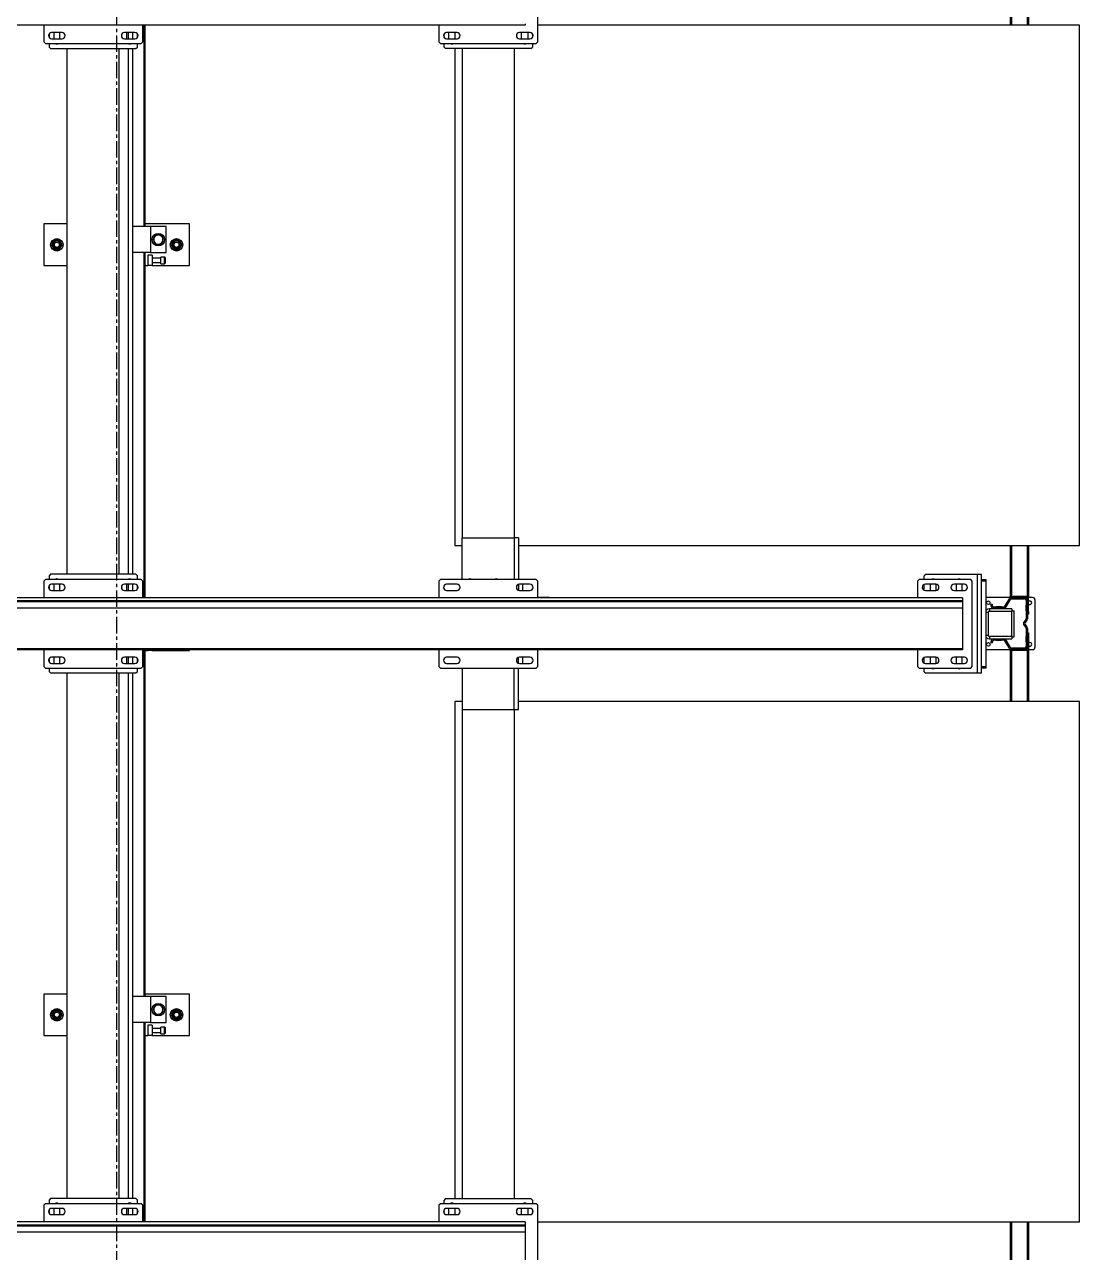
# Model space of a CAD drawing. Header units: millimetres. Extents: x 6622 to 532820, y 3370 to 359312.
# Drawn here: x 462973 to 465000, y 280881 to 283241 of the extents above; entities that cross this region are included whole.
import ezdxf

# ---------------------------------------------------------------- set-up
doc = ezdxf.new("R2010")
doc.units = ezdxf.units.MM
doc.linetypes.add('CENTER', pattern=[50.8, 31.75, -6.35, 6.35, -6.35])

# ---------------------------------------------------------------- blocks, each defined once
blk = doc.blocks.new('A$C6F3A12F4')
at = {"color": 2, "linetype": 'Continuous', "lineweight": 25}
for p, q in [((31385.2, 3700), (31385.2, 2659)), ((32385.2, 3700), (31385.2, 3700)), ((32385.2, 2622.1), (32385.2, 3700)), ((32685.2, 3700), (32685.2, 2622.1)), ((33685.2, 3700), (32685.2, 3700)), ((33685.2, 2659), (33685.2, 3700)), ((32580.2, 3615), (32490.2, 3615)), ((31285.2, 3602), (31385.2, 3602)), ((31285.2, 3599.5), (31385.2, 3599.5)), ((32385.2, 3602), (32483.2, 3602)), ((32385.2, 3599.5), (32483.2, 3599.5)), ((32483.2, 3599.5), (32483.2, 3602)), ((32483.2, 3599), (32483.2, 3599.5)), ((32485.2, 3599), (32483.2, 3599)), ((32483.2, 3599), (32483.2, 3572)), ((32485.2, 3610), (32485.2, 3601.8)), ((32485.2, 3599), (32485.2, 3594.5)), ((32487.7, 3594.5), (32485.2, 3594.5)), ((32485.2, 3570.1), (32485.2, 3594.5)), ((32486.2, 3602), (32486.2, 3600)), ((32512.2, 3602), (32486.2, 3602)), ((32490.7, 3600), (32486.2, 3600)), ((32487.7, 3570.1), (32487.7, 3594.5)), ((32490.7, 3600), (32490.7, 3597.5)), ((32490.7, 3600), (32499.8, 3600)), ((32490.7, 3597.5), (32499.8, 3597.5)), ((32499.8, 3600), (32499.8, 3597.5)), ((32510.6, 3600), (32499.8, 3600)), ((32510.6, 3597.5), (32499.8, 3597.5)), ((32510.6, 3597.5), (32510.6, 3600)), ((32510.6, 3600), (32525.8, 3600)), ((32510.6, 3597.5), (32525.8, 3597.5)), ((32512.2, 3600), (32512.2, 3602)), ((32512.2, 3602), (32517.2, 3602)), ((32517.2, 3602), (32517.2, 3600)), ((32525.8, 3597.5), (32525.8, 3600)), ((32529.2, 3598.8), (32527.6, 3596.8)), ((32527.6, 3596.8), (32531.8, 3593.5)), ((32529.2, 3598.8), (32533.3, 3595.5)), ((32531.8, 3593.5), (32533.3, 3595.5)), ((32537.1, 3595.5), (32541.2, 3598.8)), ((32537.1, 3595.5), (32538.6, 3593.5)), ((32538.6, 3593.5), (32542.8, 3596.8)), ((32542.8, 3596.8), (32541.2, 3598.8)), ((32544.6, 3600), (32544.6, 3597.5)), ((32544.6, 3600), (32559.8, 3600)), ((32544.6, 3597.5), (32559.8, 3597.5)), ((32553.2, 3600), (32553.2, 3602)), ((32553.2, 3602), (32558.2, 3602)), ((32558.2, 3602), (32558.2, 3600)), ((32558.2, 3602), (32584.2, 3602)), ((32559.8, 3600), (32559.8, 3597.5)), ((32570.6, 3600), (32559.8, 3600)), ((32570.6, 3597.5), (32559.8, 3597.5)), ((32570.6, 3597.5), (32570.6, 3600)), ((32570.6, 3600), (32579.7, 3600)), ((32570.6, 3597.5), (32579.7, 3597.5)), ((32579.7, 3600), (32584.2, 3600)), ((32579.7, 3597.5), (32579.7, 3600)), ((32585.2, 3594.5), (32582.7, 3594.5)), ((32582.7, 3594.5), (32582.7, 3570.1)), ((32584.2, 3600), (32584.2, 3602)), ((32585.2, 3601.8), (32585.2, 3610)), ((32587.2, 3599), (32585.2, 3599)), ((32585.2, 3599), (32585.2, 3594.5)), ((32585.2, 3594.5), (32585.2, 3570.1)), ((32587.2, 3599.5), (32587.2, 3602)), ((32587.2, 3602), (32685.2, 3602)), ((32587.2, 3599), (32587.2, 3599.5)), ((32587.2, 3599.5), (32685.2, 3599.5)), ((32587.2, 3599), (32587.2, 3572)), ((33685.2, 3602), (33785.2, 3602)), ((33685.2, 3599.5), (33785.2, 3599.5)), ((31285.2, 3569.5), (31385.2, 3569.5)), ((31285.2, 3567), (31385.2, 3567)), ((32385.2, 3569.5), (32483.2, 3569.5)), ((32385.2, 3567), (32483.2, 3567)), ((32483.2, 3572), (32485.2, 3572)), ((32483.2, 3567), (32483.2, 3572)), ((32485.2, 3567), (32483.2, 3567)), ((32485.2, 3570.1), (32485.2, 3567)), ((32485.2, 3570.1), (32487.7, 3570.1)), ((32485.2, 3567), (32485.2, 3520)), ((32489.1, 3567.5), (32487.8, 3565.4)), ((32501.8, 3556.9), (32487.8, 3565.4)), ((32503.1, 3559), (32489.1, 3567.5)), ((32506.7, 3569.9), (32511.7, 3569.9)), ((32506.7, 3569.9), (32506.7, 3526.9)), ((32510.7, 3569.9), (32510.7, 3574.9)), ((32560.7, 3574.9), (32510.7, 3574.9)), ((32560.7, 3569.9), (32510.7, 3569.9)), ((32511.7, 3569.9), (32511.7, 3526.9)), ((32559.7, 3526.9), (32559.7, 3569.9)), ((32559.7, 3569.9), (32564.7, 3569.9)), ((32560.7, 3569.9), (32560.7, 3574.9)), ((32564.7, 3526.9), (32564.7, 3569.9)), ((32581.3, 3567.5), (32567.3, 3559)), ((32582.6, 3565.4), (32568.6, 3556.9)), ((32582.6, 3565.4), (32581.3, 3567.5)), ((32582.7, 3570.1), (32585.2, 3570.1)), ((32585.2, 3572), (32587.2, 3572)), ((32585.2, 3567), (32585.2, 3570.1)), ((32587.2, 3567), (32585.2, 3567)), ((32585.2, 3520), (32585.2, 3567)), ((32587.2, 3572), (32587.2, 3567)), ((32587.2, 3569.5), (32685.2, 3569.5)), ((32587.2, 3567), (32685.2, 3567)), ((33685.2, 3569.5), (33785.2, 3569.5)), ((33685.2, 3567), (33785.2, 3567)), ((32501.8, 3556.9), (32503.1, 3559)), ((32503.2, 3550.3), (32503.2, 3554.3)), ((32505.7, 3554.3), (32503.2, 3554.3)), ((32505.7, 3550.3), (32503.2, 3550.3)), ((32503.2, 3550.3), (32503.2, 3539.5)), ((32505.7, 3550.3), (32505.7, 3554.3)), ((32505.7, 3550.3), (32505.7, 3539.5)), ((32567.2, 3554.3), (32564.7, 3554.3)), ((32567.2, 3550.3), (32564.7, 3550.3)), ((32567.2, 3554.3), (32567.2, 3550.3)), ((32567.2, 3539.5), (32567.2, 3550.3)), ((32567.3, 3559), (32568.6, 3556.9)), ((32450.7, 3511.9), (32450.7, 3519.9)), ((32450.7, 3519.9), (32453.7, 3519.9)), ((32453.7, 3519.9), (32453.7, 3511.9)), ((32453.7, 3519.9), (32617.7, 3519.9)), ((32498.2, 3530), (32498.2, 3532.5)), ((32498.2, 3532.5), (32500.2, 3532.5)), ((32498.2, 3530), (32500.2, 3530)), ((32500.2, 3530), (32500.2, 3532.5)), ((32503.2, 3539.5), (32505.7, 3539.5)), ((32503.2, 3535.5), (32503.2, 3539.5)), ((32503.2, 3535.5), (32505.7, 3535.5)), ((32505.7, 3535.5), (32505.7, 3539.5)), ((32506.7, 3526.9), (32511.7, 3526.9)), ((32513.7, 3524.9), (32513.7, 3519.9)), ((32513.7, 3524.9), (32557.7, 3524.9)), ((32557.7, 3519.9), (32557.7, 3524.9)), ((32559.7, 3526.9), (32564.7, 3526.9)), ((32564.7, 3539.5), (32567.2, 3539.5)), ((32564.7, 3535.5), (32567.2, 3535.5)), ((32567.2, 3539.5), (32567.2, 3535.5)), ((32570.2, 3532.5), (32570.2, 3530)), ((32570.2, 3532.5), (32572.2, 3532.5)), ((32570.2, 3530), (32572.2, 3530)), ((32572.2, 3532.5), (32572.2, 3530)), ((32617.7, 3511.9), (32617.7, 3519.9)), ((32617.7, 3519.9), (32620.7, 3519.9)), ((32620.7, 3519.9), (32620.7, 3511.9)), ((32630.7, 3511.9), (32440.7, 3511.9)), ((32440.7, 3511.9), (32440.7, 3503.9)), ((32630.7, 3503.9), (32440.7, 3503.9)), ((32440.7, 3503.9), (32440.7, 3404.9)), ((32453.7, 3494), (32450.7, 3491)), ((32617.7, 3494), (32453.7, 3494)), ((32620.7, 3491), (32617.7, 3494)), ((32630.7, 3511.9), (32630.7, 3503.9)), ((32630.7, 3503.9), (32630.7, 3404.9)), ((32450.7, 3491), (32450.7, 3392)), ((32459.7, 3479), (32459.7, 3459)), ((32471.7, 3474.9), (32459.7, 3474.9)), ((32471.7, 3459), (32471.7, 3479)), ((32485.7, 3475), (32485.7, 225)), ((32485.7, 3475), (32491.1, 3475)), ((32491.1, 225), (32491.1, 3475)), ((32491.1, 3475), (32493.7, 3475)), ((32493.7, 3475), (32493.7, 225)), ((32493.7, 3475), (32505.7, 3475)), ((32505.7, 3475), (32505.7, 225)), ((32505.7, 3475), (32583.1, 3475)), ((32583.1, 225), (32583.1, 3475)), ((32583.1, 3475), (32585.7, 3475)), ((32585.7, 3475), (32585.7, 225)), ((32599.7, 3479), (32599.7, 3459)), ((32611.7, 3474.9), (32599.7, 3474.9)), ((32611.7, 3459), (32611.7, 3479)), ((32620.7, 3392), (32620.7, 3491)), ((32459.7, 3462.9), (32471.7, 3462.9)), ((32599.7, 3462.9), (32611.7, 3462.9)), ((32459.7, 3424), (32459.7, 3404)), ((32471.6, 3424.9), (32459.8, 3424.9)), ((32471.7, 3404), (32471.7, 3424)), ((32599.7, 3424), (32599.7, 3404)), ((32611.6, 3424.9), (32599.8, 3424.9)), ((32611.7, 3404), (32611.7, 3424)), ((32440.7, 3404.9), (32443.7, 3401.9)), ((32450.7, 3401.9), (32443.7, 3401.9)), ((32459.7, 3412.9), (32471.7, 3412.9)), ((32471.3, 3401.9), (32460.1, 3401.9)), ((32599.7, 3412.9), (32611.7, 3412.9)), ((32611.3, 3401.9), (32600.1, 3401.9)), ((32627.7, 3401.9), (32620.7, 3401.9)), ((32627.7, 3401.9), (32630.7, 3404.9)), ((32450.7, 3392), (32453.7, 3389)), ((32453.7, 3389), (32485.7, 3389)), ((32585.7, 3389), (32617.7, 3389)), ((32617.7, 3389), (32620.7, 3392)), ((32485.2, 2680), (32485.2, 2659)), ((31417.2, 2659), (31253.2, 2659)), ((31399.2, 2644), (31399.2, 2624)), ((31402, 2649.1), (31408.4, 2649.1)), ((31411.2, 2624), (31411.2, 2644)), ((31420.2, 2656), (31417.2, 2659)), ((31420.2, 2472), (31420.2, 2656)), ((31420.2, 2649.1), (31427.2, 2649.1)), ((31430.2, 2646.1), (31427.2, 2649.1)), ((31430.2, 2646.1), (31430.2, 2482.1)), ((32453.7, 2659), (32450.7, 2656)), ((32450.7, 2656), (32450.7, 2472)), ((32485.7, 2659), (32453.7, 2659)), ((32459.7, 2644), (32459.7, 2624)), ((32471.7, 2624), (32471.7, 2644)), ((32617.7, 2659), (32585.7, 2659)), ((32599.7, 2644), (32599.7, 2624)), ((32611.7, 2624), (32611.7, 2644)), ((32620.7, 2656), (32617.7, 2659)), ((32620.7, 2472), (32620.7, 2656)), ((33643.2, 2649.1), (33640.2, 2646.1)), ((33640.2, 2482.1), (33640.2, 2646.1)), ((33643.2, 2649.1), (33650.2, 2649.1)), ((33653.2, 2659), (33650.2, 2656)), ((33650.2, 2656), (33650.2, 2472)), ((33817.2, 2659), (33653.2, 2659)), ((33659.2, 2644), (33659.2, 2624)), ((33662, 2649.1), (33668.4, 2649.1)), ((33671.2, 2624), (33671.2, 2644)), ((31382.6, 2635), (31385.2, 2635)), ((31385.2, 2635), (31385.2, 1065)), ((31399.2, 2640.1), (31411.2, 2640.1)), ((31411.2, 2628.1), (31399.2, 2628.1)), ((32370.2, 2622.1), (32370.2, 2614.1)), ((32370.2, 2622.1), (32450.7, 2622.1)), ((32459.7, 2630.1), (32471.7, 2630.1)), ((32460, 2622.1), (32471.4, 2622.1)), ((32599.7, 2630.1), (32611.7, 2630.1)), ((32611.4, 2622.1), (32600, 2622.1)), ((32700.2, 2622.1), (32620.7, 2622.1)), ((32700.2, 2614.1), (32700.2, 2622.1)), ((33659.2, 2640.1), (33671.2, 2640.1)), ((33671.2, 2628.1), (33659.2, 2628.1)), ((33685.2, 2635), (33690.6, 2635)), ((33685.2, 2635), (33685.2, 1065)), ((33690.6, 1065), (33690.6, 2635)), ((33690.6, 2635), (33693.2, 2635)), ((33693.2, 2635), (33693.2, 1065)), ((33693.2, 2635), (33705.2, 2635)), ((33705.2, 2635), (33705.2, 1065)), ((33705.2, 2635), (33782.6, 2635)), ((31430.2, 2614.1), (32370.2, 2614.1)), ((32370.2, 2514.1), (32370.2, 2614.1)), ((32370.2, 2614.1), (32450.7, 2614.1)), ((32700.2, 2614.1), (32620.7, 2614.1)), ((32700.2, 2514.1), (32700.2, 2614.1)), ((32700.2, 2614.1), (33640.2, 2614.1)), ((31399.2, 2504), (31399.2, 2484)), ((31411.2, 2484), (31411.2, 2504)), ((31430.2, 2514.1), (32370.2, 2514.1)), ((32450.7, 2514.1), (32370.2, 2514.1)), ((32385.2, 2500), (32385.2, 2514.1)), ((32459.7, 2504), (32459.7, 2484)), ((32471.7, 2484), (32471.7, 2504)), ((32599.7, 2504), (32599.7, 2484)), ((32611.7, 2484), (32611.7, 2504)), ((32620.7, 2514.1), (32700.2, 2514.1)), ((32685.2, 2514.1), (32685.2, 2500)), ((32700.2, 2514.1), (33640.2, 2514.1)), ((33659.2, 2504), (33659.2, 2484)), ((33671.2, 2484), (33671.2, 2504)), ((31399.2, 2500.1), (31411.2, 2500.1)), ((31399.2, 2500), (31411.2, 2500)), ((31411.2, 2488.1), (31399.2, 2488.1)), ((31408.7, 2479.1), (31401.7, 2479.1)), ((31427.2, 2479.1), (31420.2, 2479.1)), ((31427.2, 2479.1), (31430.2, 2482.1)), ((31430.2, 2500), (32385.2, 2500)), ((32685.2, 2500), (33640.2, 2500)), ((33640.2, 2482.1), (33643.2, 2479.1)), ((33650.2, 2479.1), (33643.2, 2479.1)), ((33659.2, 2500.1), (33671.2, 2500.1)), ((33659.2, 2500), (33671.2, 2500)), ((33671.2, 2488.1), (33659.2, 2488.1)), ((33668.6, 2479.1), (33661.8, 2479.1)), ((31385.2, 2469), (31417.2, 2469)), ((31417.2, 2469), (31420.2, 2472)), ((32450.7, 2472), (32453.7, 2469)), ((32453.7, 2469), (32485.7, 2469)), ((32585.7, 2469), (32617.7, 2469)), ((32617.7, 2469), (32620.7, 2472)), ((33650.2, 2472), (33653.2, 2469)), ((33653.2, 2469), (33685.2, 2469)), ((31767.2, 1990), (31767.2, 1904)), ((31847.2, 1990), (31767.2, 1990)), ((31847.2, 1918), (31847.2, 1990)), ((32587.2, 1990), (32585.7, 1990)), ((32587.2, 1918), (32587.2, 1990)), ((33247.2, 1990), (33247.2, 1904)), ((33327.2, 1990), (33247.2, 1990)), ((33327.2, 1918), (33327.2, 1990)), ((31816.8, 1965), (31816.2, 1965)), ((31816.6, 1963.2), (31816.2, 1963.2)), ((31816.3, 1962.2), (31816.6, 1963.2)), ((33296.7, 1965), (33296.2, 1965)), ((33296.6, 1963.2), (33296.2, 1963.2)), ((33296.3, 1962.2), (33296.6, 1963.2)), ((31822.2, 1945), (31772.2, 1945)), ((31772.2, 1945), (31772.2, 1915)), ((31792.2, 1937.3), (31788, 1934.4)), ((31796.4, 1940.2), (31792.2, 1937.3)), ((31801, 1938), (31796.4, 1940.2)), ((31805.6, 1935.8), (31801, 1938)), ((31822.2, 1915), (31822.2, 1945)), ((31830.7, 1942), (31830.7, 1935)), ((31843.7, 1942), (31830.7, 1942)), ((31831.7, 1943), (31842.7, 1943)), ((31843.7, 1935), (31843.7, 1942)), ((33302.2, 1945), (33252.2, 1945)), ((33252.2, 1945), (33252.2, 1915)), ((33272.2, 1937.3), (33268, 1934.4)), ((33276.4, 1940.2), (33272.2, 1937.3)), ((33281, 1938), (33276.4, 1940.2)), ((33285.6, 1935.8), (33281, 1938)), ((33302.2, 1915), (33302.2, 1945)), ((33310.7, 1942), (33310.7, 1935)), ((33323.7, 1942), (33310.7, 1942)), ((33311.7, 1943), (33322.7, 1943)), ((33323.7, 1935), (33323.7, 1942)), ((31772.2, 1915), (31822.2, 1915)), ((31772.2, 1915), (31772.2, 1880.2)), ((31788.8, 1924.2), (31793.4, 1922)), ((31793.4, 1922), (31798, 1919.8)), ((31798, 1919.8), (31802.2, 1922.7)), ((31802.2, 1922.7), (31806.4, 1925.6)), ((31806.7, 1930), (31806.1, 1930)), ((31806.6, 1928.2), (31806.2, 1928.2)), ((31806.4, 1927.4), (31806.6, 1928.2)), ((31822.2, 1915), (31822.2, 1880.2)), ((31827.2, 1918), (31827.2, 1910)), ((31827.2, 1918), (31847.2, 1918)), ((31843.7, 1935), (31830.7, 1935)), ((31833.2, 1935), (31833.2, 1918)), ((31841.2, 1918), (31841.2, 1935)), ((31847.2, 1918), (31847.2, 1910)), ((32585.7, 1918), (32587.2, 1918)), ((32587.2, 1918), (32587.2, 1910)), ((33252.2, 1915), (33252.2, 1880.2)), ((33252.2, 1915), (33302.2, 1915)), ((33268.7, 1924.2), (33273.4, 1922)), ((33273.4, 1922), (33278, 1919.8)), ((33278, 1919.8), (33282.2, 1922.7)), ((33282.2, 1922.7), (33286.4, 1925.6)), ((33286.8, 1930), (33286.1, 1930)), ((33286.6, 1928.2), (33286.2, 1928.2)), ((33286.4, 1927.4), (33286.6, 1928.2)), ((33302.2, 1915), (33302.2, 1880.2)), ((33307.2, 1918), (33327.2, 1918)), ((33307.2, 1918), (33307.2, 1910)), ((33323.7, 1935), (33310.7, 1935)), ((33313.2, 1935), (33313.2, 1918)), ((33321.2, 1918), (33321.2, 1935)), ((33327.2, 1918), (33327.2, 1910)), ((31385.2, 1904), (31772.2, 1904)), ((31772.2, 1902.7), (31385.2, 1902.7)), ((31417.2, 1900), (31385.2, 1900)), ((31408.5, 1890), (31401.9, 1890)), ((31420.2, 1897), (31417.2, 1900)), ((31420.2, 1713), (31420.2, 1897)), ((31427.2, 1890), (31420.2, 1890)), ((31430.2, 1887), (31427.2, 1890)), ((31822.2, 1904), (32485.7, 1904)), ((32485.7, 1902.7), (31822.2, 1902.7)), ((31827.2, 1910), (31847.2, 1910)), ((31847.2, 1904), (31847.2, 1910)), ((32443.2, 1890), (32440.2, 1887)), ((32450.7, 1890), (32443.2, 1890)), ((32453.7, 1900), (32450.7, 1897)), ((32450.7, 1897), (32450.7, 1713)), ((32485.7, 1900), (32453.7, 1900)), ((32469, 1890), (32462.4, 1890)), ((32585.7, 1910), (32587.2, 1910)), ((32585.7, 1904), (33252.2, 1904)), ((33252.2, 1902.7), (32585.7, 1902.7)), ((32617.7, 1900), (32585.7, 1900)), ((32587.2, 1904), (32587.2, 1910)), ((32609, 1890), (32602.4, 1890)), ((32620.7, 1897), (32617.7, 1900)), ((32620.7, 1713), (32620.7, 1897)), ((32627.2, 1890), (32620.7, 1890)), ((32630.2, 1887), (32627.2, 1890)), ((33302.2, 1904), (33685.2, 1904)), ((33685.2, 1902.7), (33302.2, 1902.7)), ((33307.2, 1910), (33327.2, 1910)), ((33327.2, 1904), (33327.2, 1910)), ((33643.2, 1890), (33640.2, 1887)), ((33650.2, 1890), (33643.2, 1890)), ((33653.2, 1900), (33650.2, 1897)), ((33650.2, 1897), (33650.2, 1713)), ((33685.2, 1900), (33653.2, 1900)), ((33668.5, 1890), (33661.9, 1890)), ((31399.2, 1885), (31399.2, 1865)), ((31411.2, 1881), (31399.2, 1881)), ((31399.2, 1880.2), (31411.2, 1880.2)), ((31411.2, 1872.8), (31399.2, 1872.8)), ((31399.2, 1869), (31411.2, 1869)), ((31411.2, 1865), (31411.2, 1885)), ((31420.8, 1872.8), (31420.2, 1872.8)), ((31430.2, 1723), (31430.2, 1887)), ((31430.2, 1880.2), (32440.2, 1880.2)), ((32440.2, 1872.8), (31430.2, 1872.8)), ((32440.2, 1887), (32440.2, 1723)), ((32450.7, 1872.8), (32449.6, 1872.8)), ((32459.7, 1885), (32459.7, 1865)), ((32471.7, 1881), (32459.7, 1881)), ((32459.7, 1880.2), (32471.7, 1880.2)), ((32471.7, 1872.8), (32459.7, 1872.8)), ((32459.7, 1869), (32471.7, 1869)), ((32471.7, 1865), (32471.7, 1885)), ((32599.7, 1885), (32599.7, 1865)), ((32611.7, 1881), (32599.7, 1881)), ((32599.7, 1880.2), (32611.7, 1880.2)), ((32611.7, 1872.8), (32599.7, 1872.8)), ((32599.7, 1869), (32611.7, 1869)), ((32611.7, 1865), (32611.7, 1885)), ((32620.8, 1872.8), (32620.7, 1872.8)), ((32630.2, 1723), (32630.2, 1887)), ((32630.2, 1880.2), (33640.2, 1880.2)), ((33640.2, 1872.8), (32630.2, 1872.8)), ((33640.2, 1887), (33640.2, 1723)), ((33650.2, 1872.8), (33649.6, 1872.8)), ((33659.2, 1885), (33659.2, 1865)), ((33671.2, 1881), (33659.2, 1881)), ((33659.2, 1880.2), (33671.2, 1880.2)), ((33671.2, 1872.8), (33659.2, 1872.8)), ((33659.2, 1869), (33671.2, 1869)), ((33671.2, 1865), (33671.2, 1885)), ((32440.2, 1855), (31430.2, 1855)), ((33640.2, 1855), (32630.2, 1855)), ((32440.2, 1755), (31430.2, 1755)), ((31767.2, 1755), (31767.2, 1710)), ((31847.2, 1710), (31847.2, 1755)), ((33640.2, 1755), (32630.2, 1755)), ((33247.2, 1755), (33247.2, 1710)), ((33327.2, 1710), (33327.2, 1755)), ((31399.2, 1745), (31399.2, 1725)), ((31411.2, 1741), (31399.2, 1741)), ((31399.2, 1729), (31411.2, 1729)), ((31411.2, 1725), (31411.2, 1745)), ((31427.2, 1720), (31430.2, 1723)), ((31816.8, 1735), (31816.2, 1735)), ((31816.6, 1733.2), (31816.2, 1733.2)), ((31816.3, 1732.2), (31816.6, 1733.2)), ((32440.2, 1723), (32443.2, 1720)), ((32459.7, 1745), (32459.7, 1725)), ((32471.7, 1741), (32459.7, 1741)), ((32459.7, 1729), (32471.7, 1729)), ((32471.7, 1725), (32471.7, 1745)), ((32599.7, 1745), (32599.7, 1725)), ((32611.7, 1741), (32599.7, 1741)), ((32599.7, 1729), (32611.7, 1729)), ((32611.7, 1725), (32611.7, 1745)), ((32627.2, 1720), (32630.2, 1723)), ((33296.7, 1735), (33296.2, 1735)), ((33296.6, 1733.2), (33296.2, 1733.2)), ((33296.3, 1732.2), (33296.6, 1733.2)), ((33640.2, 1723), (33643.2, 1720)), ((33659.2, 1745), (33659.2, 1725)), ((33671.2, 1741), (33659.2, 1741)), ((33659.2, 1729), (33671.2, 1729)), ((33671.2, 1725), (33671.2, 1745)), ((31385.2, 1710), (31417.2, 1710)), ((31401.9, 1720), (31408.5, 1720)), ((31417.2, 1710), (31420.2, 1713)), ((31420.2, 1720), (31427.2, 1720)), ((31767.2, 1710), (31847.2, 1710)), ((32443.2, 1720), (32450.7, 1720)), ((32450.7, 1713), (32453.7, 1710)), ((32453.7, 1710), (32485.7, 1710)), ((32462.4, 1720), (32469, 1720)), ((32585.7, 1710), (32617.7, 1710)), ((32602.4, 1720), (32609, 1720)), ((32617.7, 1710), (32620.7, 1713)), ((32620.7, 1720), (32627.2, 1720)), ((33247.2, 1710), (33327.2, 1710)), ((33643.2, 1720), (33650.2, 1720)), ((33650.2, 1713), (33653.2, 1710)), ((33653.2, 1710), (33685.2, 1710)), ((33661.9, 1720), (33668.5, 1720))]:
    blk.add_line(p, q, dxfattribs=at)
at = {"color": 2, "linetype": 'Continuous', "lineweight": 25, "flags": 128}
for points in [[(31816.8, 1965), (31816.6, 1966.9), (31816.3, 1967.9)], [(33296.7, 1965), (33296.6, 1966.9), (33296.3, 1967.9)], [(31816.8, 1735), (31816.6, 1736.9), (31816.3, 1737.9)], [(33296.7, 1735), (33296.6, 1736.9), (33296.3, 1737.9)]]:
    blk.add_lwpolyline(points, dxfattribs=at)
at = {"color": 2, "linetype": 'Continuous', "lineweight": 25}
for centre, radius in [((32495.2, 3525), 3.5), ((32575.2, 3525), 3.5), ((31807.2, 1965), 12), ((31807.2, 1965), 8.62), ((31807.2, 1965), 6), ((31807.2, 1965), 5), ((33287.2, 1965), 12), ((33287.2, 1965), 8.62), ((33287.2, 1965), 6), ((33287.2, 1965), 5), ((31797.2, 1930), 12), ((33277.2, 1930), 12), ((31807.2, 1735), 12), ((33287.2, 1735), 12), ((31807.2, 1735), 8.62), ((31807.2, 1735), 6), ((31807.2, 1735), 5), ((33287.2, 1735), 8.62), ((33287.2, 1735), 6), ((33287.2, 1735), 5)]:
    blk.add_circle(centre, radius, dxfattribs=at)
for centre, radius, start, end in [((32490.2, 3610), 5, 90, 180), ((32580.2, 3610), 5, 0, 90), ((32486.2, 3599), 3, 90, 180), ((32486.2, 3599), 1, 90, 180), ((32490.7, 3594.5), 5.5, 90, 180), ((32490.7, 3594.5), 3, 90, 180), ((32495.2, 3605), 3.5, 301.0027, 180), ((32495.2, 3605), 3.5, 180, 238.9973), ((32525.8, 3594.5), 5.5, 51.3402, 90), ((32525.8, 3594.5), 3, 51.3402, 90), ((32535.2, 3597.8), 5.5, 231.3402, 308.6598), ((32535.2, 3597.8), 3, 231.3402, 308.6598), ((32544.6, 3594.5), 5.5, 90, 128.6598), ((32544.6, 3594.5), 3, 90, 128.6598), ((32575.2, 3605), 3.5, 301.0027, 180), ((32575.2, 3605), 3.5, 180, 238.9973), ((32579.7, 3594.5), 5.5, 0, 90), ((32579.7, 3594.5), 3, 0, 90), ((32584.2, 3599), 3, 0, 90), ((32584.2, 3599), 1, 0, 90), ((32490.7, 3570.1), 5.5, 180, 238.5704), ((32490.7, 3570.1), 3, 180, 238.5704), ((32579.7, 3570.1), 3, 301.4296, 0), ((32579.7, 3570.1), 5.5, 301.4296, 0), ((32500.2, 3554.3), 3, 0, 58.5704), ((32500.2, 3554.3), 5.5, 0, 58.5704), ((32570.2, 3554.3), 5.5, 121.4296, 180), ((32570.2, 3554.3), 3, 121.4296, 180), ((32500.2, 3535.5), 5.5, 270, 0), ((32500.2, 3535.5), 3, 270, 0), ((32513.7, 3526.9), 7, 180, 270), ((32513.7, 3526.9), 2, 180, 270), ((32557.7, 3526.9), 2, 270, 0), ((32557.7, 3526.9), 7, 270, 0), ((32570.2, 3535.5), 5.5, 180, 270), ((32570.2, 3535.5), 3, 180, 270), ((32455.7, 3468.9), 6, 146.4427, 213.5573), ((32465.7, 3479), 6, 0, 180), ((32605.7, 3479), 6, 0, 180), ((32615.7, 3468.9), 6, 326.4427, 33.5573), ((32465.7, 3459), 6, 180, 0), ((32605.7, 3459), 6, 180, 0), ((32455.7, 3418.9), 6, 146.4427, 213.5573), ((32465.7, 3424), 6, 0, 180), ((32605.7, 3424), 6, 0, 180), ((32615.7, 3418.9), 6, 326.4427, 33.5573), ((32465.7, 3404), 6, 180, 0), ((32605.7, 3404), 6, 180, 0), ((32490.2, 2680), 5, 154.1581, 180), ((31405.2, 2644), 6, 0, 180), ((32465.7, 2644), 6, 0, 180), ((32605.7, 2644), 6, 0, 180), ((33665.2, 2644), 6, 0, 180), ((31405.2, 2624), 6, 180, 0), ((31415.2, 2634.1), 6, 326.4427, 33.5573), ((32465.7, 2624), 6, 180, 0), ((32605.7, 2624), 6, 180, 0), ((33655.2, 2634.1), 6, 146.4427, 213.5573), ((33665.2, 2624), 6, 180, 0), ((32455.2, 2579.1), 6, 138.5904, 221.4096), ((32615.2, 2579.1), 6, 336.4435, 23.5565), ((32455.2, 2529.1), 6, 138.5904, 221.4096), ((32615.2, 2529.1), 6, 336.4435, 23.5565), ((31405.2, 2504), 6, 0, 180), ((32465.7, 2504), 6, 0, 180), ((32605.7, 2504), 6, 0, 180), ((33665.2, 2504), 6, 0, 180), ((31405.2, 2484), 6, 180, 0), ((31415.2, 2494.1), 6, 326.4427, 33.5573), ((32465.7, 2484), 6, 180, 0), ((32605.7, 2484), 6, 180, 0), ((33655.2, 2494.1), 6, 146.4427, 213.5573), ((33665.2, 2484), 6, 180, 0), ((31807.2, 1965), 9.55, 349.1982, 0), ((33287.2, 1965), 9.55, 349.1982, 0), ((31797.2, 1930), 8.87, 124.3653, 184.3653), ((31797.2, 1930), 9.55, 104.5207, 143.3519), ((31797.2, 1930), 8.87, 64.3653, 124.3653), ((31797.2, 1930), 9.55, 42.9611, 84.8708), ((31807.2, 1965), 9.55, 221.2996, 256.7088), ((31797.2, 1930), 8.87, 4.3653, 64.3653), ((31831.7, 1942), 1, 90, 180), ((31842.7, 1942), 1, 0, 90), ((33277.2, 1930), 8.87, 124.3653, 184.3653), ((33277.2, 1930), 9.55, 104.5207, 143.3519), ((33277.2, 1930), 8.87, 64.3653, 124.3653), ((33277.2, 1930), 9.55, 42.9611, 84.8708), ((33287.2, 1965), 9.55, 221.2996, 256.7088), ((33277.2, 1930), 8.86, 4.3653, 64.3653), ((33311.7, 1942), 1, 90, 180), ((33322.7, 1942), 1, 0, 90), ((31797.2, 1930), 9.55, 165.3637, 203.9741), ((31797.2, 1930), 8.86, 184.3653, 244.3653), ((31797.2, 1930), 9.55, 224.4516, 265.4367), ((31797.2, 1930), 8.86, 244.3653, 304.3653), ((31797.2, 1930), 9.55, 283.449, 324.061), ((31797.2, 1930), 8.87, 304.3653, 4.3653), ((31797.2, 1930), 9.55, 0, 24.9691), ((31797.2, 1930), 9.55, 349.1982, 0), ((33277.2, 1930), 9.55, 165.3637, 203.9741), ((33277.2, 1930), 8.87, 184.3653, 244.3653), ((33277.2, 1930), 9.55, 224.4516, 265.4367), ((33277.2, 1930), 8.86, 244.3653, 304.3653), ((33277.2, 1930), 9.55, 283.449, 324.061), ((33277.2, 1930), 8.86, 304.3653, 4.3653), ((33277.2, 1930), 9.55, 0, 24.9691), ((33277.2, 1930), 9.55, 349.1982, 0), ((31405.2, 1885), 6, 0, 180), ((32465.7, 1885), 6, 0, 180), ((32605.7, 1885), 6, 0, 180), ((33665.2, 1885), 6, 0, 180), ((31405.2, 1865), 6, 180, 0), ((31415.2, 1875), 6, 326.4427, 33.5573), ((32455.2, 1875), 6, 138.5904, 221.4096), ((32465.7, 1865), 6, 180, 0), ((32605.7, 1865), 6, 180, 0), ((32615.2, 1875), 6, 336.4435, 23.5565), ((33655.2, 1875), 6, 146.4427, 213.5573), ((33665.2, 1865), 6, 180, 0), ((31405.2, 1745), 6, 0, 180), ((32465.7, 1745), 6, 0, 180), ((32605.7, 1745), 6, 0, 180), ((33665.2, 1745), 6, 0, 180), ((31405.2, 1725), 6, 180, 0), ((31415.2, 1735), 6, 326.4427, 33.5573), ((31807.2, 1735), 9.55, 221.2996, 256.7088), ((31807.2, 1735), 9.55, 349.1982, 0), ((32455.2, 1735), 6, 138.5904, 221.4096), ((32465.7, 1725), 6, 180, 0), ((32605.7, 1725), 6, 180, 0), ((32615.2, 1735), 6, 336.4435, 23.5565), ((33287.2, 1735), 9.55, 221.2996, 256.7088), ((33287.2, 1735), 9.55, 349.1982, 0), ((33655.2, 1735), 6, 146.4427, 213.5573), ((33665.2, 1725), 6, 180, 0)]:
    blk.add_arc(centre, radius, start, end, dxfattribs=at)
for points, knots in [([(31807.2, 1975.4), (31806.4, 1974.9), (31804.8, 1974), (31802.5, 1972.7), (31800.3, 1971.4), (31798.9, 1970.6), (31798.2, 1970.2)], [0, 0, 0, 0, 0.264614, 0.534903, 0.765363, 1, 1, 1, 1]), ([(31798.2, 1970.2), (31798.2, 1969.8), (31798.2, 1968.5), (31798.2, 1966.2), (31798.2, 1963.2), (31798.2, 1961.1), (31798.2, 1959.8)], [0, 0, 0, 0, 0.131003, 0.38054, 0.636178, 1, 1, 1, 1]), ([(31798.2, 1959.8), (31799, 1959.4), (31800.6, 1958.4), (31802.9, 1957.1), (31805.1, 1955.8), (31806.5, 1955), (31807.2, 1954.6)], [0, 0, 0, 0, 0.264614, 0.534903, 0.765363, 1, 1, 1, 1]), ([(31816.2, 1970.2), (31815.4, 1970.6), (31813.8, 1971.6), (31811.5, 1972.9), (31809.3, 1974.2), (31807.9, 1975), (31807.2, 1975.4)], [0, 0, 0, 0, 0.264613, 0.53506, 0.765363, 1, 1, 1, 1]), ([(31807.2, 1954.6), (31808, 1955.1), (31809.6, 1956), (31811.9, 1957.3), (31814.1, 1958.6), (31815.5, 1959.4), (31816.2, 1959.8)], [0, 0, 0, 0, 0.264614, 0.534905, 0.76521, 1, 1, 1, 1]), ([(31816.2, 1959.8), (31816.2, 1961.1), (31816.2, 1963.2), (31816.2, 1966.2), (31816.2, 1968.4), (31816.2, 1969.8), (31816.2, 1970.2)], [0, 0, 0, 0, 0.363821, 0.613049, 0.868997, 1, 1, 1, 1]), ([(33287.2, 1975.4), (33286.4, 1974.9), (33284.8, 1974), (33282.5, 1972.7), (33280.3, 1971.4), (33278.9, 1970.6), (33278.2, 1970.2)], [0, 0, 0, 0, 0.264572, 0.534976, 0.7654, 1, 1, 1, 1]), ([(33278.2, 1970.2), (33278.2, 1969.8), (33278.2, 1968.5), (33278.2, 1966.2), (33278.2, 1963.2), (33278.2, 1961.1), (33278.2, 1959.8)], [0, 0, 0, 0, 0.131003, 0.38054, 0.636178, 1, 1, 1, 1]), ([(33278.2, 1959.8), (33279, 1959.4), (33280.6, 1958.4), (33282.9, 1957.1), (33285.1, 1955.8), (33286.5, 1955), (33287.2, 1954.6)], [0, 0, 0, 0, 0.264572, 0.534976, 0.7654, 1, 1, 1, 1]), ([(33296.2, 1970.2), (33295.4, 1970.6), (33293.8, 1971.6), (33291.5, 1972.9), (33289.3, 1974.2), (33287.9, 1975), (33287.2, 1975.4)], [0, 0, 0, 0, 0.2646547, 0.5351432, 0.7653269, 1, 1, 1, 1]), ([(33287.2, 1954.6), (33288, 1955.1), (33289.6, 1956), (33291.9, 1957.3), (33294.1, 1958.6), (33295.5, 1959.4), (33296.2, 1959.8)], [0, 0, 0, 0, 0.264347, 0.534834, 0.765328, 1, 1, 1, 1]), ([(33296.2, 1959.8), (33296.2, 1961.1), (33296.2, 1963.2), (33296.2, 1966.2), (33296.2, 1968.4), (33296.2, 1969.8), (33296.2, 1970.2)], [0, 0, 0, 0, 0.363821, 0.613049, 0.868997, 1, 1, 1, 1]), ([(31806, 1930.7), (31805.9, 1932), (31805.8, 1933.7), (31805.7, 1935.4), (31805.6, 1935.8)], [0, 0, 0, 0, 0.746939, 1, 1, 1, 1]), ([(33286, 1930.7), (33285.9, 1932), (33285.8, 1933.7), (33285.7, 1935.4), (33285.6, 1935.8)], [0, 0, 0, 0, 0.746911, 1, 1, 1, 1]), ([(31788, 1934.4), (31788, 1934), (31788.1, 1932.3), (31788.3, 1930.6), (31788.4, 1929.3)], [0, 0, 0, 0, 0.253081, 1, 1, 1, 1]), ([(31788.4, 1929.3), (31788.5, 1927.7), (31788.6, 1925.9), (31788.7, 1924.3), (31788.8, 1924.2)], [0, 0, 0, 0, 0.97299, 1, 1, 1, 1]), ([(31806.4, 1925.6), (31806.4, 1925.6), (31806.3, 1927.3), (31806.2, 1929), (31806, 1930.7)], [0, 0, 0, 0, 0.027011, 1, 1, 1, 1]), ([(33268, 1934.4), (33268, 1934), (33268.1, 1932.3), (33268.3, 1930.6), (33268.4, 1929.3)], [0, 0, 0, 0, 0.253032, 1, 1, 1, 1]), ([(33268.4, 1929.3), (33268.5, 1927.7), (33268.6, 1925.9), (33268.7, 1924.3), (33268.7, 1924.2)], [0, 0, 0, 0, 0.97299, 1, 1, 1, 1]), ([(33286.4, 1925.6), (33286.4, 1925.6), (33286.3, 1927.3), (33286.2, 1929), (33286, 1930.7)], [0, 0, 0, 0, 0.026961, 1, 1, 1, 1]), ([(31807.2, 1745.4), (31806.4, 1744.9), (31804.8, 1744), (31802.5, 1742.7), (31800.3, 1741.4), (31798.9, 1740.6), (31798.2, 1740.2)], [0, 0, 0, 0, 0.264614, 0.534903, 0.765363, 1, 1, 1, 1]), ([(31798.2, 1740.2), (31798.2, 1739.8), (31798.2, 1738.5), (31798.2, 1736.2), (31798.2, 1733.2), (31798.2, 1731.1), (31798.2, 1729.8)], [0, 0, 0, 0, 0.1310035, 0.3805405, 0.636178, 1, 1, 1, 1]), ([(31798.2, 1729.8), (31799, 1729.4), (31800.6, 1728.4), (31802.9, 1727.1), (31805.1, 1725.8), (31806.5, 1725), (31807.2, 1724.6)], [0, 0, 0, 0, 0.264614, 0.534904, 0.765363, 1, 1, 1, 1]), ([(31816.2, 1740.2), (31815.4, 1740.6), (31813.8, 1741.6), (31811.5, 1742.9), (31809.3, 1744.2), (31807.9, 1745), (31807.2, 1745.4)], [0, 0, 0, 0, 0.264613, 0.535059, 0.765363, 1, 1, 1, 1]), ([(31807.2, 1724.6), (31808, 1725.1), (31809.6, 1726), (31811.9, 1727.3), (31814.1, 1728.6), (31815.5, 1729.4), (31816.2, 1729.8)], [0, 0, 0, 0, 0.264614, 0.534905, 0.76521, 1, 1, 1, 1]), ([(31816.2, 1729.8), (31816.2, 1731.1), (31816.2, 1733.2), (31816.2, 1736.2), (31816.2, 1738.4), (31816.2, 1739.8), (31816.2, 1740.2)], [0, 0, 0, 0, 0.363821, 0.613048, 0.868997, 1, 1, 1, 1]), ([(33287.2, 1745.4), (33286.4, 1744.9), (33284.8, 1744), (33282.5, 1742.7), (33280.3, 1741.4), (33278.9, 1740.6), (33278.2, 1740.2)], [0, 0, 0, 0, 0.264572, 0.534976, 0.7654, 1, 1, 1, 1]), ([(33278.2, 1740.2), (33278.2, 1739.8), (33278.2, 1738.5), (33278.2, 1736.2), (33278.2, 1733.2), (33278.2, 1731.1), (33278.2, 1729.8)], [0, 0, 0, 0, 0.1310035, 0.3805405, 0.636178, 1, 1, 1, 1]), ([(33278.2, 1729.8), (33279, 1729.4), (33280.6, 1728.4), (33282.9, 1727.1), (33285.1, 1725.8), (33286.5, 1725), (33287.2, 1724.6)], [0, 0, 0, 0, 0.264572, 0.534976, 0.7654, 1, 1, 1, 1]), ([(33296.2, 1740.2), (33295.4, 1740.6), (33293.8, 1741.6), (33291.5, 1742.9), (33289.3, 1744.2), (33287.9, 1745), (33287.2, 1745.4)], [0, 0, 0, 0, 0.2646547, 0.5351428, 0.7653269, 1, 1, 1, 1]), ([(33287.2, 1724.6), (33288, 1725.1), (33289.6, 1726), (33291.9, 1727.3), (33294.1, 1728.6), (33295.5, 1729.4), (33296.2, 1729.8)], [0, 0, 0, 0, 0.264347, 0.534834, 0.765328, 1, 1, 1, 1]), ([(33296.2, 1729.8), (33296.2, 1731.1), (33296.2, 1733.2), (33296.2, 1736.2), (33296.2, 1738.4), (33296.2, 1739.8), (33296.2, 1740.2)], [0, 0, 0, 0, 0.363821, 0.613048, 0.868997, 1, 1, 1, 1])]:
    blk.add_open_spline(points, degree=3, knots=knots, dxfattribs=at)

msp = doc.modelspace()

# ---------------------------------------------------------------- linework, layer by layer
at = {"color": 1, "linetype": 'CENTER'}
msp.add_line((463150, 268660), (463150, 314819.539), dxfattribs=at)

# ---------------------------------------------------------------- block references
at = {"color": 0, "rotation": 270}
msp.add_blockref('A$C6F3A12F4', (461300, 314625.198), dxfattribs=at)

doc.saveas('drawing.dxf')
